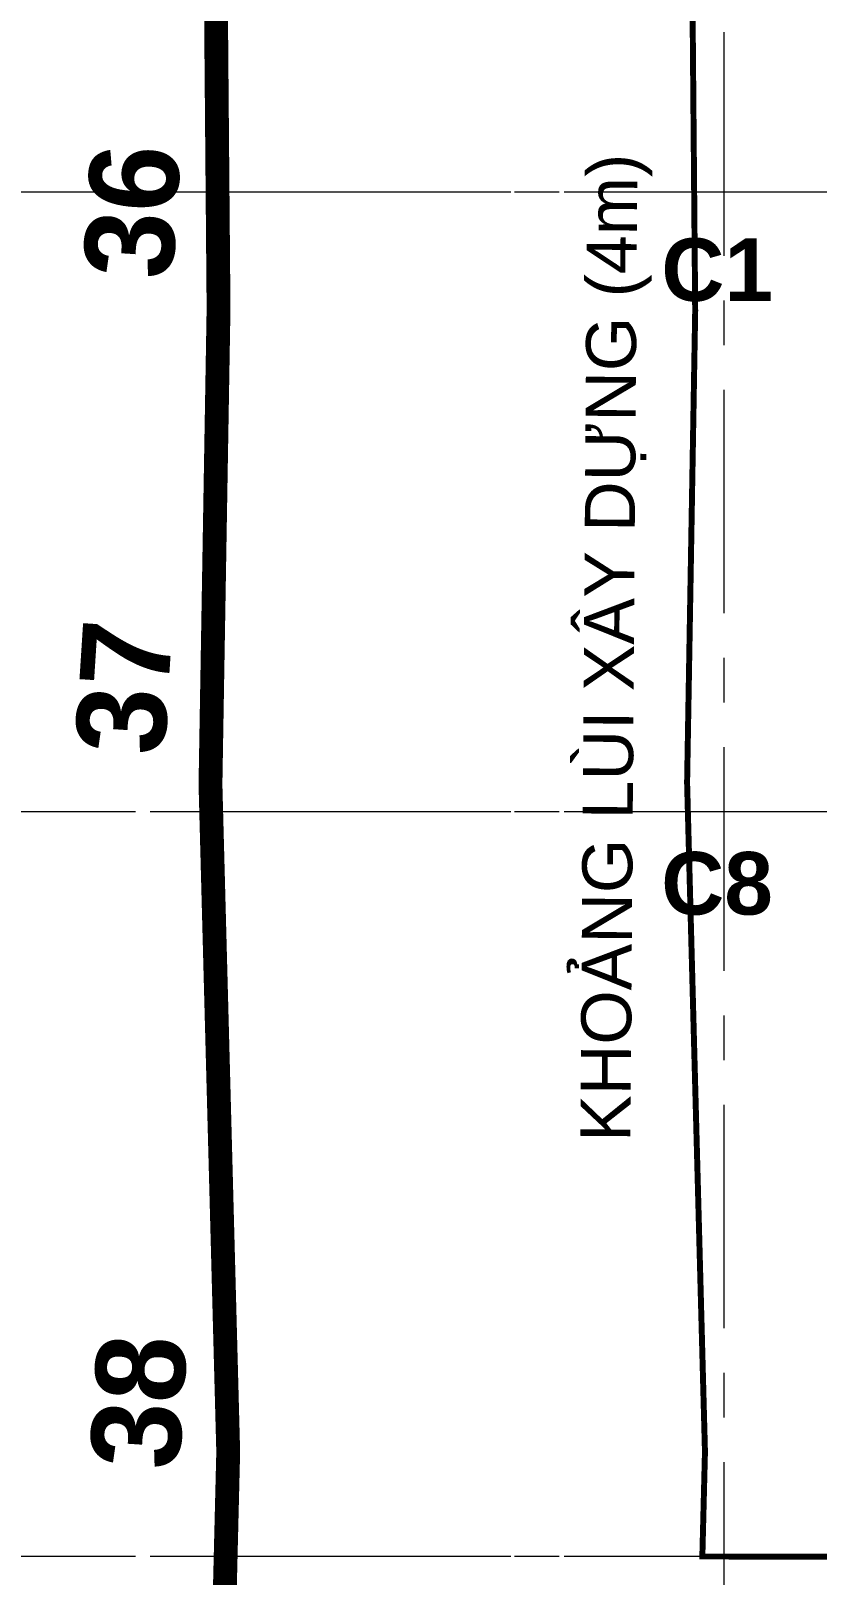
# Model space of a CAD drawing. Header units: millimetres. Extents: x -100356 to 314685, y 446 to 1273965.
# Drawn here: x 34422 to 41021, y 792009 to 804968 of the extents above; entities that cross this region are included whole.
import ezdxf
from ezdxf.xclip import XClip

# ---------------------------------------------------------------- set-up
doc = ezdxf.new("R2010")
doc.units = ezdxf.units.MM
doc.header["$XCLIPFRAME"] = 2
for name, pattern in [('20180221 BF$0$DASHDOT', [1, 0.5, -0.25, 0, -0.25]), ('CENTER', [2, 1.25, -0.25, 0.25, -0.25]), ('DASHED2', [0.375, 0.25, -0.125]), ('gf$0$CENTER2', [28.575, 19.05, -3.175, 3.175, -3.175]), ('gf$0$Kume - Grid Line', [10.5, 6, -1.25, 2, -1.25])]:
    doc.linetypes.add(name, pattern=pattern)
for name, color, linetype in [('20180221 BF$0$10', 1, 'Continuous'), ('20180221 BF$0$sohieu_diem', 2, 'Continuous'), ('20180221 BF$0$TREE', 99, 'Continuous')]:
    doc.layers.add(name, color=color, linetype=linetype)
for name, color, linetype, lineweight in [('20180221 BF$0$setback', 1, 'Continuous', 13), ('20180330-Ascent Plaza-TP-Ban ve so bo$0$KÍNH', 150, 'Continuous', 9), ('A.Concrete', 7, 'Continuous', 25), ('gf$0$A.Axis', 251, 'gf$0$CENTER2', 13), ('GJ', 1, 'Continuous', 13), ('LGI', 250, 'CENTER', 9), ('luoicot', 30, 'Continuous', 13), ('TEXT', 6, 'Continuous', 20), ('Text 35', 250, 'Continuous', 15)]:
    doc.layers.add(name, color=color, linetype=linetype, lineweight=lineweight)
doc.styles.add('20180221 BF$0$VAPTIMN', font='VNI-Aptima-Bold.TTF')
doc.styles.add('ARIAL', font='Font - TrueType - Arial Bold.ttf')
doc.styles.add('VnArial', font='Font - TrueType - Arial.ttf')

# ---------------------------------------------------------------- blocks, each defined once
blk = doc.blocks.new('SITE')
at = {"layer": 'GJ', "color": 2, "linetype": 'DASHED2', "ltscale": 200, "const_width": 50, "elevation": 0}
blk.add_lwpolyline([(-172, -63), (-42869, 0), (-42847, 879), (-42997, 6495), (-42929, 10453), (-42964, 14461)], dxfattribs=at)
at = {"layer": 'TEXT', "insert": (-43893, 3482), "char_height": 420, "width": 9033.43, "attachment_point": 1, "rotation": 89.5885, "style": 'VnArial'}
blk.add_mtext('KHOẢNG LÙI XÂY DỰNG (4m)', dxfattribs=at)
blk = doc.blocks.new('X-GRID')
at = {"layer": 'LGI', "ltscale": 1500}
for p, q in [((-8000, 49486.8), (-8000, -7272.6)), ((5008.8, 42400), (-57318.6, 42400)), ((5008.8, 36150), (-57318.6, 36150)), ((5008.8, 30950), (-57318.6, 30950))]:
    blk.add_line(p, q, dxfattribs=at)
blk = doc.blocks.new('A$C60262ED2')
at = {"rotation": 180}
blk.add_blockref('X-GRID', (7409, 51484, 0), dxfattribs=at)
at = {"layer": 'Text 35', "ltscale": 1000, "style": 'ARIAL'}
for s, p in [('C1', (14882, 19618, 0)), ('C8', (14881, 14468, 0))]:
    blk.add_text(s, height=525, dxfattribs=at).set_placement(p)
blk = doc.blocks.new('column')
at = {"layer": 'luoicot', "ltscale": 0.5}
blk.add_blockref('A$C60262ED2', (-47109, -40384, 0), dxfattribs=at)
blk = doc.blocks.new('20180221 BF$0$hientrang')
at = {"layer": '20180221 BF$0$10', "color": 1, "linetype": 'Continuous'}
for p, q in [((-95312, 95702, 0), (-99272, 95417, 0)), ((-99272, 95417, 0), (-103263, 95232, 0)), ((-103263, 95232, 0), (-108843, 94729, 0)), ((-108843, 94729, 0), (-111844, 94613, 0))]:
    blk.add_line(p, q, dxfattribs=at)
at = {"layer": '20180221 BF$0$10', "color": 1}
for p, q in [((-95312, 95702, 0), (-99272, 95417, 0)), ((-99272, 95417, 0), (-103263, 95232, 0)), ((-103263, 95232, 0), (-108843, 94729, 0)), ((-108843, 94729, 0), (-111844, 94613, 0))]:
    blk.add_line(p, q, dxfattribs=at)
at = {"layer": '20180221 BF$0$setback', "color": 1, "linetype": '20180221 BF$0$DASHDOT', "ltscale": 200, "const_width": 200, "elevation": 0}
blk.add_lwpolyline([(-64687, 107633), (-71608, 106512), (-73129, 105984), (-73130, 105414), (-77140, 104869), (-77250, 105249), (-77680, 105219), (-77900, 105350), (-82200, 105085), (-86230, 104910), (-87270, 104902), (-90121, 104815), (-91714, 102077), (-92674, 102048), (-92312, 95898), (-95312, 95702), (-99272, 95417), (-103263, 95232), (-108843, 94729), (-111844, 94613), (-113704, 94445), (-110540, 43326), (-98301, 45606), (-91530, 9756)], dxfattribs=at)
at = {"layer": '20180221 BF$0$sohieu_diem', "color": 3, "const_width": 93.8, "elevation": 0}
for points in [[(-99319, 95417, 1), (-99226, 95417, 1)], [(-103310, 95232, 1), (-103216, 95232, 1)], [(-108890, 94729, 1), (-108796, 94729, 1)]]:
    blk.add_lwpolyline(points, format="xyb", close=True, dxfattribs=at)
at = {"layer": '20180221 BF$0$sohieu_diem', "color": 3, "style": '20180221 BF$0$VAPTIMN'}
for s, p in [('36', (-99062, 95821, 0)), ('37', (-103052, 95636, 0)), ('38', (-109029, 95134, 0))]:
    blk.add_text(s, height=750, rotation=359.9273, dxfattribs=at).set_placement(p)
blk = doc.blocks.new('gf$0$grid tower-gf')
at = {"layer": 'gf$0$A.Axis', "linetype": 'gf$0$Kume - Grid Line', "lineweight": 9, "ltscale": 100}
for p, q in [((48341.2, 31299.9), (-14918.8, 31299.9)), ((48341.2, 25049.9), (-14918.8, 25049.9)), ((48341.2, 19849.9), (-14918.8, 19849.9))]:
    blk.add_line(p, q, dxfattribs=at)

msp = doc.modelspace()

# ---------------------------------------------------------------- block references
at = {"layer": '20180221 BF$0$TREE'}
ref = msp.add_blockref('20180221 BF$0$hientrang', (137502.3, 895676.4, 0), dxfattribs=dict(at, rotation=86.37342821610302))
XClip(ref).set_block_clipping_path([(-133148.1755428242, 112075.9558377523), (-124131.7889780848, -30182.5877385634), (-23551.8986045148, -23807.8059542924), (-32568.2851692542, 118450.7376220233)])
at = {"layer": '20180330-Ascent Plaza-TP-Ban ve so bo$0$KÍNH', "rotation": 180}
msp.add_blockref('gf$0$grid tower-gf', (74640.7, 823468.2, 0), dxfattribs=at)
at = {"layer": 'A.Concrete'}
msp.add_blockref('column', (71940.7, 823468.3, 0), dxfattribs=at)
at = {"layer": 'GJ'}
msp.add_blockref('SITE', (82927, 792165.5, 0), dxfattribs=at)

doc.saveas('drawing.dxf')
